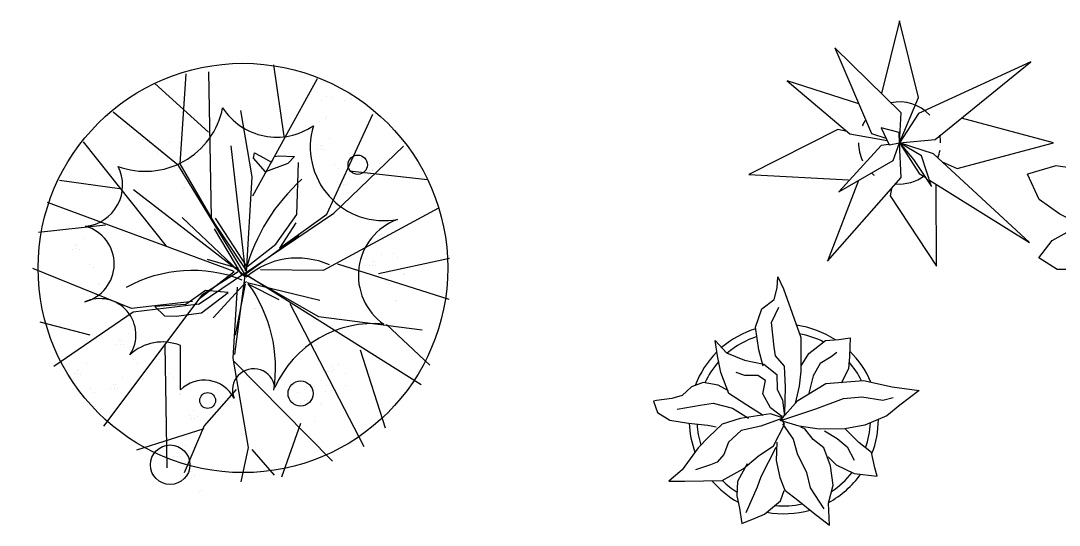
# Model space of a CAD drawing. Header units: millimetres. Extents: x 14385 to 129787, y 107826 to 186798.
# Drawn here: x 46552 to 49842, y 126892 to 128491 of the extents above; entities that cross this region are included whole.
import ezdxf

# ---------------------------------------------------------------- set-up
doc = ezdxf.new("R2010")
doc.units = ezdxf.units.MM
doc.header["$LTSCALE"] = 1000
doc.layers.add('FF-PLANTS', color=86, linetype='Continuous')

# ---------------------------------------------------------------- blocks, each defined once
blk = doc.blocks.new('FL3')
at = {"color": 9, "linetype": 'ByBlock'}
for p, q in [((-63.2, 154.5), (-14.8, 298.7)), ((-105.1, 210.9), (-90.9, 283.8)), ((-1.4, 10.4), (81.3, 283.8)), ((53.5, 198.7), (37.6, 293.7)), ((106.8, 182), (113.6, 268.5)), ((-68.5, 151.4), (-153.2, 260.1)), ((29.1, 109.5), (171.2, 237.6)), ((145.7, 99.6), (216.1, 197.8)), ((-38, 54.6), (-234.4, 184)), ((-51, 57.7), (-68.5, 151.4)), ((-47.9, 67.6), (-63.2, 154.5)), ((-229.3, 40.5), (-265.8, 134.9)), ((195.6, 59.7), (260.6, 140.5)), ((-113.1, 103.3), (-288.3, 89.9)), ((-3.6, -4.2), (145.7, 99.6)), ((65.6, 42.4), (148, 97.3)), ((148, 97.3), (277.2, 96.6)), ((-224.8, 40.1), (-294.1, 64.5)), ((73.3, 47.8), (282.1, 64.5)), ((-3.6, -4.2), (-51, 57.7)), ((-43.3, 57.7), (-1.4, 10.4)), ((-1.4, 5.1), (-38, 54.6)), ((13.8, 50.1), (3.9, 5.1)), ((-169.9, -2.5), (-224.8, 40.1)), ((3.9, -4.8), (65.6, 42.4)), ((73.3, 42.4), (6.2, -7.1)), ((135.8, -7.1), (229.5, 15)), ((-130.2, 2.8), (-264.3, -146.7)), ((-125.7, 5.1), (-252.2, -24.6)), ((-23.5, 5.1), (-125.7, 5.1)), ((-6, -4.8), (-120.3, 2.8)), ((-3.6, -4.2), (-147, -266.5)), ((-3.7, -2.5), (-58.6, -113.8)), ((-3.6, -4.2), (90.8, -126.8)), ((-1.4, -7.1), (135.8, -7.1)), ((6.2, -7.1), (41.3, -46.8)), ((108.3, -9.4), (282.1, -91.7)), ((-252.2, -24.6), (-301.7, -17)), ((3.9, -26.9), (8.5, -116.9)), ((196.7, -49.2), (297.7, -27.9)), ((-254.5, -30), (-289.6, -64.3)), ((73.8, -73.1), (35.9, -52.1)), ((35.9, -52.1), (88.5, -116.9)), ((41.3, -46.8), (85.5, -74.2)), ((-42.2, -71.7), (-240.6, -190.3)), ((85.5, -74.2), (160.2, -71.9)), ((-213, -97.4), (-291.7, -75.1)), ((-58.6, -113.8), (-68.5, -263.2)), ((8.5, -116.9), (107.5, -276.4)), ((88.5, -116.9), (236, -174)), ((90.8, -126.8), (192.9, -220.5)), ((18.4, -136.7), (-22.2, -298.9)), ((152.9, -145.8), (147.3, -258.1)), ((-102.8, -176.3), (-211.9, -218.9)), ((8.5, -196.2), (36.5, -296.4)), ((-63.8, -212), (-118.3, -277.5))]:
    blk.add_line(p, q, dxfattribs=at)
at = {"color": 3}
blk.add_circle((4.4, -1.6), 293.5, dxfattribs=at)
blk = doc.blocks.new('FL9')
at = {"color": 9}
for p, q in [((214.9, 470.7), (214.9, 470.7)), ((230, 467.5), (230, 467.5)), ((202.7, 459.5), (202.7, 459.5)), ((262.4, 460.5), (262.4, 460.5)), ((278.2, 461.1), (278.2, 461.1)), ((280.9, 464.6), (280.9, 464.6)), ((213.6, 412.8), (213.6, 412.8)), ((214.6, 418.7), (214.6, 418.7)), ((197.9, 404.8), (197.9, 404.8)), ((224.1, 359.1), (224.1, 359.1)), ((-222.7, 330.2), (-222.7, 330.2)), ((-217.9, 332), (-217.9, 332)), ((-198.9, 349.4), (-198.9, 349.4)), ((1.7, 9.8), (-35.9, 340.3)), ((192.9, 330.5), (192.9, 330.5)), ((200.3, 339.8), (200.3, 339.8)), ((202.4, 331), (202.4, 331)), ((205.1, 341.6), (205.1, 341.6)), ((210.2, 329.9), (210.2, 329.9)), ((-230.1, 320.8), (-230.1, 320.8)), ((-220.7, 321.3), (-220.7, 321.3)), ((-212.9, 320.3), (-212.9, 320.3)), ((-186.3, 281.6), (-186.3, 281.6)), ((236.7, 291.2), (236.7, 291.2)), ((247, 281.1), (247, 281.1)), ((330.1, 274.8), (330.1, 274.8)), ((336.7, 277.5), (336.7, 277.5)), ((337.9, 274.8), (337.9, 274.8)), ((356.9, 292.3), (356.9, 292.3)), ((-176, 271.5), (-176, 271.5)), ((289.6, 256.8), (289.6, 256.8)), ((325.7, 263.6), (325.7, 263.6)), ((337.9, 273.7), (337.9, 273.7)), ((4, -5.8), (-294.3, 224)), ((-161.3, 227.4), (-161.3, 227.4)), ((-158, 229.5), (-158, 229.5)), ((261.7, 237), (261.7, 237)), ((265, 239.1), (265, 239.1)), ((293.8, 234.5), (293.8, 234.5)), ((320.6, 226.4), (320.6, 226.4)), ((299, 204.3), (299, 204.3)), ((-165.6, 150.7), (-0.9, -4.9)), ((-7.8, -1.2), (-79.9, 120.4)), ((380.6, 122.2), (380.6, 122.2)), ((-423.2, 95.5), (-423.2, 95.5)), ((0, 0), (142.4, 103.9)), ((349.4, 93.6), (349.4, 93.6)), ((356.8, 102.9), (356.8, 102.9)), ((358.8, 94.1), (358.8, 94.1)), ((361.6, 104.7), (361.6, 104.7)), ((366.6, 93), (366.6, 93)), ((-454.5, 66.9), (-454.5, 66.9)), ((-447.1, 76.2), (-447.1, 76.2)), ((-445, 67.4), (-445, 67.4)), ((-442.3, 78.1), (-442.3, 78.1)), ((-437.2, 66.4), (-437.2, 66.4)), ((-410.7, 27.6), (-410.7, 27.6)), ((-13.3, 31.3), (-13.3, 31.3)), ((336.3, 33.1), (336.3, 33.1)), ((341.1, 35), (341.1, 35)), ((360.1, 52.4), (360.1, 52.4)), ((393.2, 54.3), (393.2, 54.3)), ((403.5, 44.3), (403.5, 44.3)), ((-400.4, 17.6), (-400.4, 17.6)), ((-44.5, 2.7), (-44.5, 2.7)), ((-37.2, 12.1), (-37.2, 12.1)), ((-35.1, 3.2), (-35.1, 3.2)), ((-32.4, 13.9), (-32.4, 13.9)), ((-27.3, 2.2), (-27.3, 2.2)), ((316.9, 24.6), (316.9, 24.6)), ((328.9, 23.8), (328.9, 23.8)), ((338.3, 24.3), (338.3, 24.3)), ((346.1, 23.3), (346.1, 23.3)), ((418.2, 0.1), (418.2, 0.1)), ((421.5, 2.2), (421.5, 2.2)), ((-385.7, -26.6), (-385.7, -26.6)), ((-382.4, -24.5), (-382.4, -24.5)), ((4.3, -18.5), (-83.5, -114.3)), ((0.6, -25.4), (-25.8, -159.9)), ((6.3, -21.4), (198, -67.8)), ((8.2, -24.7), (89.5, -66.4)), ((372.7, -15.5), (372.7, -15.5)), ((383, -25.5), (383, -25.5)), ((-91.7, -51.1), (-91.7, -51.1)), ((-0.7, -36.5), (-0.7, -36.5)), ((9.6, -46.6), (9.6, -46.6)), ((-122.9, -79.8), (-122.9, -79.8)), ((-110.7, -68.6), (-110.7, -68.6)), ((-99.9, -79.1), (-99.9, -79.1)), ((-84.2, -78.4), (-84.2, -78.4)), ((397.7, -69.6), (397.7, -69.6)), ((401, -67.6), (401, -67.6)), ((-99.2, -103.6), (-99.2, -103.6)), ((24.3, -90.7), (24.3, -90.7)), ((27.6, -88.6), (27.6, -88.6)), ((-307.4, -155.9), (-307.4, -155.9)), ((-338.7, -184.6), (-338.7, -184.6)), ((-331.3, -175.2), (-331.3, -175.2)), ((-329.2, -184.1), (-329.2, -184.1)), ((-326.5, -173.4), (-326.5, -173.4)), ((-321.4, -185.1), (-321.4, -185.1)), ((-234.8, -214), (-234.8, -214)), ((-230, -212.1), (-230, -212.1)), ((-211, -194.7), (-211, -194.7)), ((-418.8, -233.9), (-418.8, -233.9)), ((-294.9, -223.8), (-294.9, -223.8)), ((-284.6, -233.9), (-284.6, -233.9)), ((-242.2, -223.3), (-242.2, -223.3)), ((-232.8, -222.8), (-232.8, -222.8)), ((-225, -223.8), (-225, -223.8)), ((230.7, -243.4), (230.7, -243.4)), ((247.5, -238.6), (247.5, -238.6)), ((-450, -262.5), (-450, -262.5)), ((-442.6, -253.1), (-442.6, -253.1)), ((-440.6, -262), (-440.6, -262)), ((-437.8, -251.3), (-437.8, -251.3)), ((-432.8, -263), (-432.8, -263)), ((-322.4, -272.6), (-322.4, -272.6)), ((-198.4, -262.6), (-198.4, -262.6)), ((-188.1, -272.6), (-188.1, -272.6)), ((218.8, -255.1), (218.8, -255.1)), ((220, -255.1), (220, -255.1)), ((227.8, -256.1), (227.8, -256.1)), ((235.3, -249.8), (235.3, -249.8)), ((264.6, -261), (264.6, -261)), ((-353.6, -301.2), (-353.6, -301.2)), ((-346.2, -291.9), (-346.2, -291.9)), ((-344.1, -300.7), (-344.1, -300.7)), ((-341.4, -290.1), (-341.4, -290.1)), ((-269.9, -278), (-269.9, -278)), ((-266.5, -275.9), (-266.5, -275.9)), ((162.7, -294.6), (162.7, -294.6)), ((184.5, -296.4), (184.5, -296.4)), ((203.5, -278.9), (203.5, -278.9)), ((215.3, -292.2), (215.3, -292.2)), ((267.1, -292), (267.1, -292)), ((-406.2, -301.7), (-406.2, -301.7)), ((-395.9, -311.8), (-395.9, -311.8)), ((-336.3, -301.8), (-336.3, -301.8)), ((-173.4, -316.8), (-173.4, -316.8)), ((-170.1, -314.7), (-170.1, -314.7)), ((138.5, -311.4), (138.5, -311.4)), ((172.3, -307.6), (172.3, -307.6)), ((212.5, -308.3), (212.5, -308.3)), ((228.2, -307.6), (228.2, -307.6)), ((-381.2, -355.9), (-381.2, -355.9)), ((-377.9, -353.8), (-377.9, -353.8)), ((148.3, -340.3), (148.3, -340.3)), ((158.2, -332), (158.2, -332)), ((166, -333), (166, -333)), ((199.2, -343.2), (199.2, -343.2)), ((202.9, -337.9), (202.9, -337.9)), ((-146.8, -371.4), (-146.8, -371.4)), ((-141.1, -379.5), (-141.1, -379.5)), ((-134.6, -360.3), (-134.6, -360.3)), ((-133.3, -380.5), (-133.3, -380.5)), ((-126.1, -373.8), (-126.1, -373.8)), ((-96.4, -385.4), (-96.4, -385.4)), ((184.7, -388.9), (184.7, -388.9)), ((-155.9, -451.7), (-155.9, -451.7)), ((-187.2, -480.3), (-187.2, -480.3)), ((-179.8, -471), (-179.8, -471)), ((-177.7, -479.8), (-177.7, -479.8)), ((-175, -469.2), (-175, -469.2)), ((-169.9, -480.9), (-169.9, -480.9)), ((-143.4, -519.6), (-143.4, -519.6)), ((-133.1, -529.7), (-133.1, -529.7)), ((-118.4, -573.8), (-118.4, -573.8)), ((-115.1, -571.7), (-115.1, -571.7))]:
    blk.add_line(p, q, dxfattribs=at)
for points in [[(-420.3, 127.3, 0.528604), (-334.7, 285.5, 0.461323), (-58.6, 440.4, 0.422537), (181, 393.1, 0.562131), (403.2, 145.6, 0.60877), (367.4, -131.2, 0.325172), (79.3, -298.6, 1.146579), (-28.5, -326.4, 0.504788), (-169.5, -304.9, -0.001062), (-169.9, -187.6, 0.292797), (-303.3, -212.1, 0.752364), (-422.7, -72.2, 0.768627), (-420.3, 127.3)], [(4, -5.8, -0.289646), (222.3, 26.6, -0.01639)], [(-312.1, -33.5, -0.22602), (-7.5, -13.9)], [(8.4, -24.2, -0.197403), (75.5, -305.9, -0.078046)]]:
    blk.add_lwpolyline(points, format="xyb", dxfattribs=at)
for points in [[(113.2, 293.3), (54.8, 271), (23.2, 307.4), (25.7, 321.4), (40.6, 313.4), (70.4, 297.2), (78.4, 312.1), (89.6, 313.8), (131, 311.9)], [(-181.4, -109.7), (-114.1, -101.3), (-43.9, -47.9), (-103.7, -42.4), (-155.7, -78.8), (-237.6, -84.6), (-211.7, -109.4)]]:
    blk.add_lwpolyline(points, close=True, dxfattribs=at)
for centre, radius in [((298.1, 290), 25.4), ((147.2, -314.3), 33.1), ((-98.1, -332.9), 20.9), ((-197.1, -502.5), 52.1)]:
    blk.add_circle(centre, radius, dxfattribs=at)
blk.add_arc((486.9, -122.4), 502.8, 131.9348, 164.758, dxfattribs=at)
blk = doc.blocks.new('A$C0B02164C')
at = {"color": 9, "xscale": 2.210619600054192, "yscale": 2.210619600054192, "zscale": 2.210619600054192, "rotation": 86.51550006678424}
blk.add_blockref('FL3', (38.9, 14.1), dxfattribs=at)
at = {"color": 8, "xscale": 1.19999999999709, "yscale": 1.19999999999709, "zscale": 1.19999999999709}
blk.add_blockref('FL9', (49, 2.9), dxfattribs=at)
blk = doc.blocks.new('A$C5CEB6ECB')
at = {"color": 8}
for p, q in [((-423.5, 526.3), (-480.8, 295.4)), ((-363.1, 283.4), (-423.5, 526.3)), ((-628.3, 440.6), (-512.4, 169.1)), ((-418.7, 234.2), (-628.3, 440.6)), ((-7.5, 396.1), (-363.1, 232.6)), ((-310.8, 150), (-7.5, 396.1)), ((-779.1, 335.8), (-580.6, 167.5)), ((-552.5, 263.2), (-779.1, 335.8)), ((-423.5, 138.9), (-363.1, 283.4)), ((-423.5, 138.9), (-418.7, 234.2)), ((-363.1, 232.6), (-423.5, 138.9)), ((63.9, 138.9), (-227.3, 217.8)), ((-618.7, 181.8), (-901.3, 38.9)), ((-590, 175.4), (-618.7, 181.8)), ((-580.6, 167.5), (-463.2, 146.2)), ((-512.4, 169.1), (-466.7, 153.6)), ((-482.2, 186.6), (-456.8, 132.6)), ((-425.1, 172.3), (-482.2, 186.6)), ((-423.5, 138.9), (-425.1, 172.3)), ((-457.6, 134.3), (-482.2, 131)), ((-456.8, 132.6), (-423.5, 138.9)), ((-444.1, 83.4), (-423.5, 138.9)), ((-423.5, 138.9), (-310.8, 150)), ((-418.7, 29.4), (-423.5, 138.9)), ((-315.5, 104), (-423.5, 138.9)), ((-423.5, 138.9), (-361.6, 42.1)), ((-353.6, 97.7), (-423.5, 138.9)), ((-423.5, 138.9), (-379, 86.5)), ((-240.9, 58), (63.9, 138.9)), ((378.2, 136.5), (346.4, 93.6)), ((418.1, 98.6), (378.2, 136.5)), ((562.4, 143), (510.6, 91.1)), ((629, 158.8), (562.4, 143)), ((636.8, 88.5), (629, 158.8)), ((-482.2, 131), (-615.6, -16.6)), ((-12.3, -177), (-315.5, 104)), ((-615.6, -16.6), (-444.1, 83.4)), ((-379, 86.5), (-321.9, 0.8)), ((-321.9, 0.8), (-353.6, 97.7)), ((-288.7, 79.2), (-240.9, 58)), ((266.3, 60.4), (213.1, 68.3)), ((213.1, 68.3), (213.1, 13.3)), ((346.4, 93.6), (342.8, 42.8)), ((432, 63.1), (418.1, 98.6)), ((510.6, 91.1), (439.3, -9.8)), ((618.1, 32.5), (636.8, 88.5)), ((-901.3, 38.9), (-585.4, 21.5)), ((-361.6, 42.1), (-340.6, 29)), ((71.8, 65.8), (-18.3, 40.3)), ((18.3, -40.3), (-18.3, 40.3)), ((131.2, 57.5), (71.8, 65.8)), ((213.1, 20.1), (131.2, 57.5)), ((301, 38.2), (266.3, 60.4)), ((322.6, 12.4), (301, 38.2)), ((342.8, 42.8), (344.6, 14.4)), ((442.8, -44.9), (432, 63.1)), ((-652.1, -235.7), (-418.7, 29.4)), ((-553.4, 19.6), (-652.1, -235.7)), ((-328.6, 21.4), (-12.3, -177)), ((-306, -251.6), (-307.5, 8.2)), ((213.1, 13.3), (240.6, -31.7)), ((316.6, -9.4), (325.8, 23.8)), ((325.8, 23.8), (360, 6.7)), ((360, 6.7), (377.3, -13.3)), ((535.1, -81.7), (618.1, 32.5)), ((-449.3, -5.4), (-453.6, -29.3)), ((-453.6, -29.3), (-306, -251.6)), ((240.6, -31.7), (296.9, -99.3)), ((326.2, -54.3), (316.6, -9.4)), ((377.3, -13.3), (403.4, -74.7)), ((84.5, -87.1), (18.3, -40.3)), ((344.8, -93.5), (326.2, -54.3)), ((432.1, -95.2), (442.8, -44.9)), ((174.4, -132.4), (84.5, -87.1)), ((338.5, -92.1), (305.1, -92.1)), ((305.1, -92.1), (325.9, -116.3)), ((367.3, -98.7), (338.5, -92.1)), ((403.4, -74.7), (408.3, -111.1)), ((413.1, -136.5), (432.1, -95.2)), ((489.4, -95), (443.3, -120.6)), ((541.6, -79.8), (489.4, -95)), ((603.4, -74.5), (541.6, -79.8)), ((641.7, -93.7), (603.4, -74.5)), ((612, -134), (641.7, -93.7)), ((688.5, -79.9), (616.3, -81)), ((794, -98.3), (688.5, -79.9)), ((863.1, -156.1), (794, -98.3)), ((107.4, -143.5), (251.3, -119.6)), ((251.3, -119.6), (322.6, -127)), ((296.9, -99.3), (343.2, -131.8)), ((322.6, -127), (352.4, -137.5)), ((325.9, -116.3), (364.8, -147.4)), ((392.1, -116.7), (367.3, -98.7)), ((400.4, -131.8), (392.1, -116.7)), ((408.3, -111.1), (405.5, -139.8)), ((443.3, -120.6), (416.3, -147.6)), ((59.9, -169.9), (107.4, -143.5)), ((341.7, -157.2), (291.1, -170.2)), ((386.1, -157.2), (341.7, -157.2)), ((343.2, -131.8), (346.9, -133.1)), ((364.8, -147.4), (389.3, -155.6)), ((394, -161.9), (371.8, -168.3)), ((391.6, -162.6), (386.1, -157.2)), ((389.3, -155.6), (400.4, -154)), ((398.8, -163.5), (394, -161.9)), ((400.4, -166.7), (398.8, -163.5)), ((403.6, -146), (400.4, -131.8)), ((400.4, -154), (403.6, -146)), ((402, -141.3), (413.1, -136.5)), ((406.7, -158.7), (405.2, -163.5)), ((405.2, -163.5), (406.7, -177.8)), ((408.3, -157.2), (406.7, -158.7)), ((417.9, -154), (408.3, -157.2)), ((410.2, -137.8), (411.5, -144.5)), ((411.5, -144.5), (418.5, -145.4)), ((416.3, -147.6), (416.3, -154)), ((436.2, -157), (417.9, -154)), ((477.4, -187.9), (436.2, -157)), ((503.4, -171.4), (584.7, -151.7)), ((584.7, -151.7), (612, -134)), ((794.5, -214.9), (863.1, -156.1)), ((17.8, -225.4), (59.9, -169.9)), ((291.1, -170.2), (213, -214.2)), ((348.2, -185.2), (317.1, -223.4)), ((371.8, -168.3), (348.2, -185.2)), ((385.1, -214.6), (395.6, -190.5)), ((395.6, -190.5), (400.4, -166.7)), ((402, -177.8), (397.2, -225.4)), ((406.4, -174.3), (402, -177.8)), ((406.7, -177.8), (413.5, -191.2)), ((413.5, -191.2), (437.5, -208.1)), ((451.9, -168.8), (456, -169.9)), ((456, -169.9), (503.4, -171.4)), ((498.8, -211.1), (477.4, -187.9)), ((553, -180.1), (513.8, -168.9)), ((642.7, -231.8), (553, -180.1)), ((76.2, -261.9), (17.8, -225.4)), ((213, -214.2), (182.6, -249.6)), ((317.1, -223.4), (308.3, -244.5)), ((362.9, -241.2), (385.1, -214.6)), ((397.2, -225.4), (407.5, -281.8)), ((437.5, -208.1), (466.7, -212.9)), ((466.7, -212.9), (498.8, -211.1)), ((498.4, -248.2), (469.3, -212.8)), ((724.4, -237.8), (794.5, -214.9)), ((153.5, -261.9), (76.2, -261.9)), ((180.5, -256.7), (153.5, -261.9)), ((182.6, -249.6), (170.2, -292.1)), ((308.3, -244.7), (281.7, -282.3)), ((308.3, -244.5), (308.3, -271.5)), ((333.9, -266.3), (362.9, -241.2)), ((533.2, -339.9), (498.4, -248.2)), ((703.4, -281.9), (642.7, -231.8)), ((649, -236.9), (724.4, -237.8)), ((170.2, -292.1), (212.3, -300.9)), ((212.3, -300.9), (287.2, -274.5)), ((281.7, -282.3), (234.1, -404.5)), ((308.3, -271.5), (333.9, -266.3)), ((407.5, -281.8), (445.4, -367.1)), ((408.2, -343.3), (412.7, -293.7)), ((515.6, -293.5), (607.1, -345.4)), ((722.7, -341.3), (703.4, -281.9)), ((372.1, -437.1), (408.2, -343.3)), ((542.5, -378.1), (533.2, -339.9)), ((607.1, -345.4), (661.4, -355.7)), ((661.4, -355.7), (722.7, -341.3)), ((445.4, -367.1), (482.5, -406)), ((529, -423.9), (542.5, -378.1)), ((234.1, -404.5), (230.7, -478.2)), ((482.5, -406), (529, -423.9)), ((329, -513.3), (372.1, -437.1)), ((230.7, -478.2), (257.5, -554.7)), ((257.5, -554.7), (329, -513.3))]:
    blk.add_line(p, q, dxfattribs=at)
for centre, start, end in [((-423.5, 138.9), 42.6311, 102.2758), ((-423.5, 138.9), 145.6051, 155.1511), ((-423.5, 138.9), 180, 205.6973), ((-423.5, 138.9), 0, 10.9786), ((-423.5, 138.9), 338.7019, 349.807), ((-423.5, 138.9), 227.0428, 231.9307), ((-423.5, 138.9), 264.3374, 307.1805), ((403.6, -157.2), 85.2848, 98.7499), ((403.6, -157.2), 49.8179, 77.6637), ((403.6, -157.2), 126.6551, 136.418), ((403.6, -157.2), 143.0282, 164.4965), ((403.6, -157.2), 32.1423, 43.5771), ((403.6, -157.2), 352.4345, 356.9296), ((403.6, -157.2), 201.2653, 205.7604), ((403.6, -157.2), 329.2581, 333.7532), ((403.6, -157.2), 237.1582, 273.2041)]:
    blk.add_arc(centre, 130.2, start, end, dxfattribs=at)

msp = doc.modelspace()

# ---------------------------------------------------------------- linework, layer by layer
at = {"layer": 'FF-PLANTS', "color": 96, "linetype": 'ByBlock'}
for p, q in [((48948.8, 127644.5), (48950.4, 127678.8)), ((48950.4, 127678.8), (48968.2, 127641.4)), ((48939.1, 127607.1), (48948.8, 127644.5)), ((48968.2, 127641.4), (48995.8, 127563.4)), ((48900.1, 127578), (48939.1, 127607.1)), ((48880.4, 127519.3), (48900.1, 127578)), ((48930.8, 127534), (48953.8, 127582.7)), ((48995.8, 127563.4), (49023.5, 127487)), ((48890.1, 127447.9), (48880.4, 127519.3)), ((48939.1, 127456), (48930.8, 127534)), ((49023.5, 127487), (49023.5, 127431.6)), ((48760.1, 127428.3), (48752, 127477)), ((48752, 127477), (48787.7, 127438)), ((48943.8, 127428.3), (48939.1, 127456)), ((49049.5, 127436.3), (49101.5, 127477)), ((49101.5, 127477), (49143.9, 127480.3)), ((49143.9, 127480.3), (49179.6, 127485.3)), ((49179.6, 127485.3), (49177.9, 127426.6)), ((48770, 127376.2), (48760.1, 127428.3)), ((48787.7, 127438), (48844.7, 127415.3)), ((48904.8, 127395.6), (48890.1, 127447.9)), ((48971.5, 127395.6), (48943.8, 127428.3)), ((49023.5, 127431.6), (49023.5, 127379.6)), ((49025.2, 127397.3), (49049.5, 127436.3)), ((49119.5, 127425), (49085.2, 127403.9)), ((49137.2, 127439.6), (49119.5, 127425)), ((49177.9, 127426.6), (49174.9, 127387.6)), ((48844.7, 127415.3), (48906.4, 127402.3)), ((48906.4, 127402.3), (48947.1, 127369.6)), ((48974.8, 127329.2), (48971.5, 127395.6)), ((49085.2, 127403.9), (49062.5, 127364.9)), ((49174.9, 127387.6), (49151.9, 127342.2)), ((48796, 127309.5), (48770, 127376.2)), ((48846.4, 127366.5), (48818.7, 127376.2)), ((48887.1, 127366.5), (48846.4, 127366.5)), ((48911.4, 127350.2), (48887.1, 127366.5)), ((48947.1, 127369.6), (48948.8, 127322.5)), ((49023.5, 127379.6), (49018.8, 127332.2)), ((49062.5, 127364.9), (49047.8, 127306.2)), ((48677.3, 127330.6), (48648, 127303.1)), ((48714.7, 127343.6), (48677.3, 127330.6)), ((48761.7, 127335.5), (48714.7, 127343.6)), ((48794.4, 127317.5), (48761.7, 127335.5)), ((48903.1, 127307.9), (48911.4, 127350.2)), ((48948.8, 127322.5), (48965.1, 127288.5)), ((48973.1, 127244.5), (48974.8, 127329.2)), ((49018.8, 127332.2), (49005.8, 127277.1)), ((49013.8, 127286.8), (49103.2, 127340.5)), ((49103.2, 127340.5), (49221.9, 127350.2)), ((49221.9, 127350.2), (49312.9, 127330.6)), ((49312.9, 127330.6), (49399, 127319.2)), ((48615.4, 127293.2), (48566.7, 127286.8)), ((48648, 127303.1), (48615.4, 127293.2)), ((48852.8, 127272.1), (48796, 127309.5)), ((48927.8, 127264.1), (48903.1, 127307.9)), ((49070.8, 127260.8), (49158.5, 127293.2)), ((49158.5, 127293.2), (49216.9, 127298.2)), ((49216.9, 127298.2), (49283.6, 127288.5)), ((49283.6, 127288.5), (49316.3, 127296.5)), ((49399, 127319.2), (49337.3, 127272.1)), ((48566.7, 127286.8), (48557, 127285.2)), ((48557, 127285.2), (48570, 127249.4)), ((48631.7, 127259.1), (48705, 127272.1)), ((48705, 127272.1), (48745.4, 127278.5)), ((48745.4, 127278.5), (48807.4, 127262.5)), ((48807.4, 127262.5), (48857.7, 127231.5)), ((48904.8, 127239.5), (48852.8, 127272.1)), ((48963.4, 127236.4), (48927.8, 127264.1)), ((48958.5, 127223.4), (49013.8, 127286.8)), ((48963.4, 127225.1), (49070.8, 127260.8)), ((48965.1, 127288.5), (48971.5, 127238.1)), ((49337.3, 127272.1), (49296.6, 127238.1)), ((48570, 127249.4), (48609, 127225.1)), ((48609, 127225.1), (48667.4, 127215.1)), ((48831.7, 127229.8), (48774.7, 127212.1)), ((48927.8, 127244.5), (48831.7, 127229.8)), ((48963.4, 127229.8), (48896.8, 127205.4)), ((48968.2, 127231.5), (48927.8, 127244.5)), ((49018.8, 127205.4), (48958.5, 127223.4)), ((48971.5, 127238.1), (48963.4, 127236.4)), ((48971.5, 127210.4), (48963.4, 127229.8)), ((49296.6, 127238.1), (49226.9, 127208.8)), ((48667.4, 127215.1), (48729.4, 127208.8)), ((48729.4, 127208.8), (48755.4, 127203.8)), ((48774.7, 127212.1), (48732.4, 127171.4)), ((48835.1, 127192.4), (48794.4, 127155)), ((48896.8, 127205.4), (48835.1, 127192.4)), ((48937.4, 127143.7), (48971.5, 127210.4)), ((48965.1, 127213.5), (48999.1, 127164.7)), ((49082.2, 127195.7), (49018.8, 127205.4)), ((49036.5, 127197.4), (49023.5, 127202.1)), ((49062.5, 127163.1), (49036.5, 127197.4)), ((49163.2, 127197.4), (49082.2, 127195.7)), ((49098.2, 127190.8), (49138.9, 127166.4)), ((49226.9, 127208.8), (49163.2, 127197.4)), ((49207.2, 127153.4), (49164.9, 127195.7)), ((48732.4, 127171.4), (48698.4, 127137.1)), ((48999.1, 127164.7), (49012.2, 127119.3)), ((49096.8, 127137.1), (49062.5, 127163.1)), ((49138.9, 127166.4), (49169.9, 127140.4)), ((48698.4, 127137.1), (48648, 127067.3)), ((48794.4, 127155), (48779.7, 127116)), ((48888.5, 127111), (48937.4, 127143.7)), ((48897.9, 127045.7), (48945.5, 127139.3)), ((48947.1, 127155), (48945.5, 127096.4)), ((49117.9, 127080.3), (49096.8, 127137.1)), ((49169.9, 127140.4), (49192.6, 127098)), ((49247.9, 127122.4), (49207.2, 127153.4)), ((48758.4, 127091.7), (48737.4, 127083.4)), ((48779.7, 127116), (48758.4, 127091.7)), ((48841.4, 127070.3), (48888.5, 127111)), ((48945.5, 127096.4), (48956.8, 127042.9)), ((49012.2, 127119.3), (49041.5, 127059)), ((49109.8, 127108), (49135.8, 127083.4)), ((49257.6, 127073.7), (49247.9, 127122.4)), ((48648, 127067.3), (48605.7, 127031.3)), ((48737.4, 127083.4), (48690.3, 127067.3)), ((48774.7, 127033), (48841.4, 127070.3)), ((48853.6, 127086.7), (48822.9, 127030.2)), ((49041.5, 127059), (49052.8, 127010.3)), ((49125.9, 127018.3), (49117.9, 127080.3)), ((49135.8, 127083.4), (49192.6, 127055.9)), ((49265.9, 127047.6), (49257.6, 127073.7)), ((48605.7, 127031.3), (48656, 127031.3)), ((48656, 127031.3), (48774.7, 127033)), ((48822.9, 127030.2), (48821.2, 126984.3)), ((48886, 127013.3), (48897.9, 127045.7)), ((48956.8, 127042.9), (48973.1, 127002.2)), ((49192.6, 127055.9), (49265.9, 127047.6)), ((48850, 126931.4), (48886, 127013.3)), ((48959, 126969), (48970.9, 127001.4)), ((48973.1, 127002.2), (49013.8, 126971.2)), ((49052.8, 127010.3), (49096.8, 126943.6)), ((49111.2, 126961.6), (49125.9, 127018.3)), ((48821.2, 126984.3), (48829.8, 126945.2)), ((48908.1, 126926.4), (48959, 126969)), ((49013.8, 126971.2), (49064.2, 126930.5)), ((49114.5, 126891.5), (49111.2, 126961.6)), ((48829.8, 126945.2), (48836.4, 126897.3)), ((49064.2, 126930.5), (49114.5, 126891.5)), ((48836.4, 126897.3), (48880.7, 126914.5)), ((48880.7, 126914.5), (48908.1, 126926.4))]:
    msp.add_line(p, q, dxfattribs=at)
for radius, start, end in [(300, 56.9563, 82.295), (300, 107.123, 130.9816), (275, 107.9864, 130.5771), (275, 62.6899, 79.5345), (300, 134.8021, 159.1804), (300, 22.9768, 45.8473), (275, 138.4756, 155.3347), (275, 26.2761, 41.1349), (300, 338.5862, 359.7442), (300, 182.503, 200.4563), (275, 183.2699, 197.4002), (275, 340.6559, 357.5058), (275, 303.3868, 322.0756), (300, 220.6606, 241.3393), (275, 225.0835, 237.5023), (300, 298.3455, 324.4541), (300, 259.7038, 286.1281), (275, 264.1886, 282.4028)]:
    msp.add_arc((48969.4, 127228), radius, start, end, dxfattribs=at)

# ---------------------------------------------------------------- block references
at = {"layer": 'FF-PLANTS'}
for name, p in [('A$C5CEB6ECB', (49759.9, 127964.6)), ('A$C0B02164C', (47213.1, 127683.5))]:
    msp.add_blockref(name, p, dxfattribs=at)

doc.saveas('drawing.dxf')
